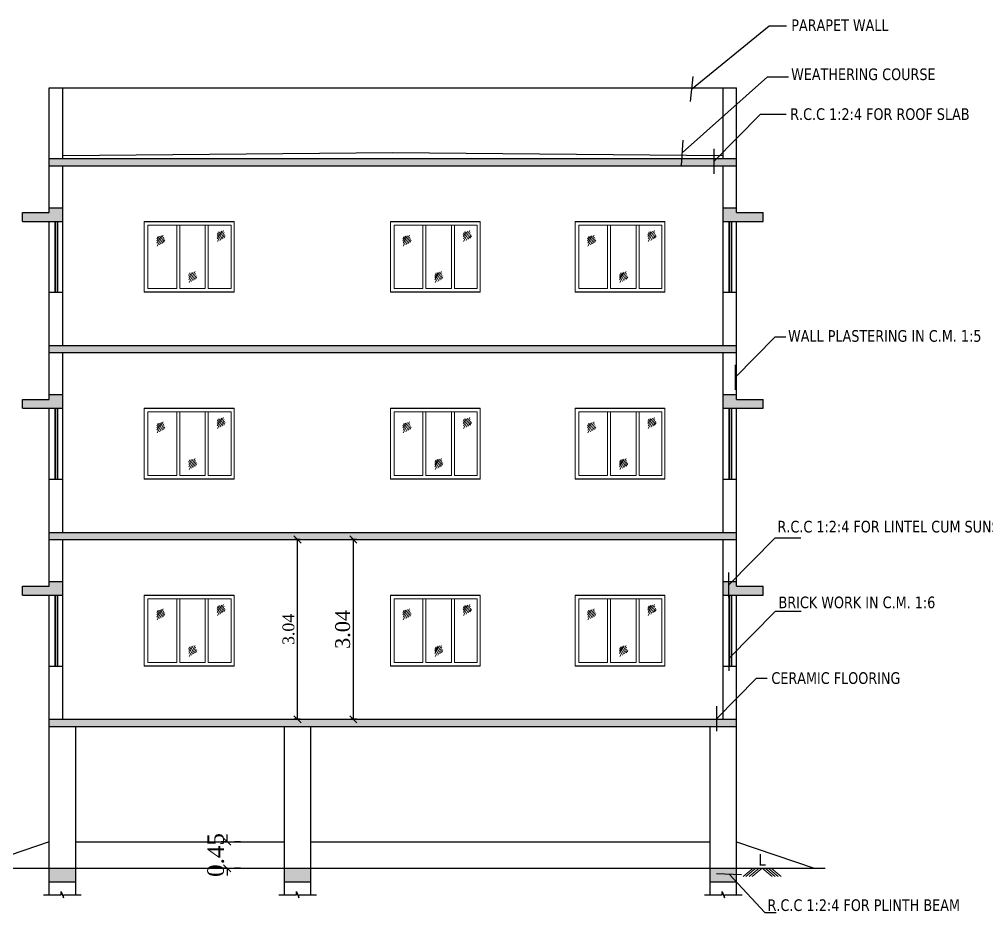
# Model space of a CAD drawing. Header units: metres. Extents: x 6014 to 6142, y -370 to -316.
# Drawn here: x 6030.59 to 6046.95, y -342.56 to -327.46 of the extents above; entities that cross this region are included whole.
import ezdxf

# ---------------------------------------------------------------- set-up
doc = ezdxf.new("R2010")
doc.units = ezdxf.units.M
doc.header["$MEASUREMENT"] = 0
doc.header["$PDMODE"] = 34
doc.linetypes.add('DOT2', pattern=[0.125, 0, -0.125])
doc.layers.get('0').update_dxf_attribs({"lineweight": 18})
doc.layers.get('Defpoints').update_dxf_attribs({"lineweight": 18})
doc.layers.add('BLK_1_FLR_1_ROOM', color=2, linetype='Continuous', lineweight=5)
doc.layers.add('BLK_1_FLR_1_STAIR_1', color=1, linetype='Continuous', lineweight=18)
doc.layers.add('BLK_1_PLINTH_HEIGHT', color=7, linetype='Continuous')
doc.styles.add('ROMANS', font='verdana.ttf', dxfattribs={"width": 0.8})
doc.styles.add('style1', font='times.ttf')
doc.dimstyles.new('ARROW', dxfattribs={"dimscale": 0, "dimtxt": 9, "dimasz": 4, "dimexe": 1, "dimexo": 2, "dimgap": 4, "dimtad": 1, "dimdec": 1, "dimzin": 3, "dimdsep": 46, "dimlunit": 4, "dimtxsty": 'ROMANS', "dimblk": 'OBLIQUE', "dimcen": 0, "dimclrd": 256, "dimclre": 256, "dimclrt": 256, "dimadec": 0, "dimazin": 0, "dimtfac": 1, "dimtdec": 1, "dimtix": 1, "dimtmove": 2, "dimatfit": 0, "dimldrblk": 'OBLIQUE', "dimfxl": 0, "dimtolj": 1, "dimtzin": 3, "dimarcsym": 0})
doc.dimstyles.new('main dim', dxfattribs={"dimtxt": 0.15, "dimasz": 0.12, "dimexe": 0.1, "dimexo": 0.1, "dimgap": 0.05, "dimtad": 1, "dimzin": 3, "dimdsep": 46, "dimtxsty": 'style1', "dimblk": 'OBLIQUE', "dimcen": 0.125, "dimclrd": 8, "dimclre": 8, "dimclrt": 7, "dimadec": 0, "dimazin": 0, "dimtfac": 0.8, "dimtix": 1, "dimtofl": 0, "dimtmove": 2, "dimatfit": 0, "dimfxl": 0, "dimtolj": 1, "dimtzin": 0, "dimarcsym": 0})
pattern_1 = [(50, (0, -13.45900569294099), (0.3586300913003768, -0.0313760674912976), [0.0375, -0.4125]), (355, (0, -13.45900569294099), (-0.06937566680650001, 0.3760960668500061), [0.03, -0.33]), (100.45144446, (0.0298858405, -13.46162036494099), (0.2892544233635561, 0.3447199954843148), [0.031870096, -0.3505710559999998]), (46.18419999999999, (0, -13.35900569294099), (0.5336206653357864, -0.0827596403965383), [0.05625, -0.61875]), (96.63563549000001, (0.0444683725, -13.36590234644099), (0.4673309728371143, 0.4870593003872754), [0.04780517099999999, -0.52585688]), (351.1841639899999, (0, -13.35900569294099), (0.4673309725273866, 0.4870593001349951), [0.045, -0.4950000005]), (21, (0.05, -13.38400569294099), (0.2984535260592309, -0.2013094453326694), [0.0375, -0.4125]), (326, (0.05, -13.38400569294099), (0.1216576659607909, 0.3625750225234265), [0.03, -0.33]), (71.45144474, (0.074871127, -13.40078147994099), (0.4201111883649857, 0.1612655764031769), [0.031870095, -0.350571056]), (37.50000000000001, (0, -13.45900569294099), (0.0060799276586453, 0.1664469269156558), [0, -0.326, 0, -0.335, 0, -0.33125]), (7.499999999999999, (0, -13.45900569294099), (0.1315347687210743, 0.1972058559411801), [0, -0.191, 0, -0.3185, 0, -0.12625]), (327.5, (-0.1115, -13.45900569294099), (0.2669112180862045, -0.0112774358671899), [0, -0.125, 0, -0.39, 0, -0.5175]), (317.5, (-0.1615, -13.45900569294099), (0.2915930846711931, 0.0500524911661589), [0, -0.1625, 0, -0.259, 0, -0.3675])]

# ---------------------------------------------------------------- blocks, each defined once
blk = doc.blocks.new('_Oblique')
at = {"color": 0, "linetype": 'ByBlock', "lineweight": -2}
blk.add_line((-0.5, -0.5), (0.5, 0.5), dxfattribs=at)
blk = doc.blocks.new('*D489')
at = {"layer": 'BLK_1_PLINTH_HEIGHT', "color": 8, "lineweight": -2}
for p, q in [((6034.103965153509, -341.3621887558865), (6034.103965153509, -341.2421887558865)), ((6034.103965153509, -341.8121887558865), (6034.103965153509, -341.9321887558865))]:
    blk.add_line(p, q, dxfattribs=at)
at = {"layer": 'BLK_1_PLINTH_HEIGHT', "color": 8, "linetype": 'DOT2', "lineweight": -2}
for p, q in [((6034.328043424586, -341.3621887558865), (6034.003965153506, -341.3621887558865)), ((6034.328043424586, -341.8121887558865), (6034.003965153506, -341.8121887558865))]:
    blk.add_line(p, q, dxfattribs=at)
at = {"layer": 'Defpoints', "color": 0, "lineweight": -2}
for p in [(6034.103965153509, -341.3621887558865), (6034.428043424588, -341.3621887558865), (6034.428043424588, -341.8121887558865)]:
    blk.add_point(p, dxfattribs=at)
at = {"layer": 'BLK_1_PLINTH_HEIGHT', "color": 8, "lineweight": -2, "xscale": 0.12, "yscale": 0.12, "zscale": 0.12}
for p, rotation in [((6034.103965153509, -341.3621887558865), 270), ((6034.103965153509, -341.8121887558865), 90)]:
    blk.add_blockref('_Oblique', p, dxfattribs=dict(at, rotation=rotation))
at = {"layer": 'BLK_1_PLINTH_HEIGHT', "color": 7, "insert": (6033.911138909814, -341.5871887558882), "char_height": 0.28, "attachment_point": 5, "rotation": 90, "style": 'style1'}
blk.add_mtext('\\A1;0.45', dxfattribs=at)
blk = doc.blocks.new('*D505')
at = {"layer": 'BLK_1_FLR_1_ROOM', "color": 8, "linetype": 'DOT2', "lineweight": -2}
for p, q in [((6035.3381560152, -336.2521887558865), (6035.193831649497, -336.2521887558865)), ((6035.3381560152, -339.2921887558865), (6035.193831649497, -339.2921887558865))]:
    blk.add_line(p, q, dxfattribs=at)
at = {"layer": 'BLK_1_FLR_1_ROOM', "color": 8, "lineweight": -2}
blk.add_line((6035.293831649497, -339.2921887558865), (6035.293831649497, -336.2521887558865), dxfattribs=at)
at = {"layer": 'Defpoints', "color": 0, "lineweight": -2}
for p in [(6035.293831649497, -336.2521887558865), (6035.438156015199, -336.2521887558865), (6035.438156015199, -339.2921887558865)]:
    blk.add_point(p, dxfattribs=at)
at = {"layer": 'BLK_1_FLR_1_ROOM', "color": 8, "lineweight": -2, "xscale": 0.12, "yscale": 0.12, "zscale": 0.12}
for p, rotation in [((6035.293831649497, -336.2521887558865), 90), ((6035.293831649497, -339.2921887558865), 270)]:
    blk.add_blockref('_Oblique', p, dxfattribs=dict(at, rotation=rotation))
at = {"layer": 'BLK_1_FLR_1_ROOM', "color": 7, "lineweight": -2, "insert": (6035.141812904001, -337.7721887558882), "char_height": 0.2, "attachment_point": 5, "rotation": 90, "style": 'style1'}
blk.add_mtext('\\A1;3.04', dxfattribs=at)
blk = doc.blocks.new('*D643')
at = {"layer": 'BLK_1_FLR_1_STAIR_1', "color": 8, "linetype": 'DOT2', "lineweight": -2}
for p, q in [((6036.292846859569, -336.2521887558865), (6036.13667835825, -336.2521887558865)), ((6036.292846859569, -339.2921887558865), (6036.13667835825, -339.2921887558865))]:
    blk.add_line(p, q, dxfattribs=at)
at = {"layer": 'BLK_1_FLR_1_STAIR_1', "color": 8, "lineweight": -2}
blk.add_line((6036.236678358249, -336.2521887558865), (6036.236678358249, -339.2921887558865), dxfattribs=at)
at = {"layer": 'Defpoints', "color": 0, "lineweight": -2}
for p in [(6036.39284685957, -336.2521887558865), (6036.236678358249, -339.2921887558865), (6036.39284685957, -339.2921887558865)]:
    blk.add_point(p, dxfattribs=at)
at = {"layer": 'BLK_1_FLR_1_STAIR_1', "color": 8, "lineweight": -2, "xscale": 0.12, "yscale": 0.12, "zscale": 0.12}
for p, rotation in [((6036.236678358249, -336.2521887558865), 90), ((6036.236678358249, -339.2921887558865), 270)]:
    blk.add_blockref('_Oblique', p, dxfattribs=dict(at, rotation=rotation))
at = {"layer": 'BLK_1_FLR_1_STAIR_1', "color": 7, "lineweight": -2, "insert": (6036.059154926379, -337.7721887558882), "char_height": 0.25, "attachment_point": 5, "rotation": 90, "style": 'style1'}
blk.add_mtext('\\A1;3.04', dxfattribs=at)

msp = doc.modelspace()

# ---------------------------------------------------------------- hatches: boundary and pattern name
at = {"lineweight": -2}
h = msp.add_hatch(dxfattribs=at)
h.set_pattern_fill('AR-CONC', color=0, scale=0.05)
h.set_pattern_definition(pattern_1)
h.paths.add_polyline_path([(6042.721421208958, -333.8821887558864), (6042.721421208958, -333.8021887558863), (6042.49142120896, -333.8021887558863), (6042.49142120896, -334.0321887558864), (6043.17142120896, -334.0321887558864), (6043.171421208957, -333.8821887558864)])
h.paths.add_polyline_path([(6042.721421208958, -330.7221887558863), (6042.721421208958, -330.6421887558863), (6042.491421208959, -330.6421887558863), (6042.491421208959, -330.8721887558863), (6043.17142120896, -330.8721887558863), (6043.171421208957, -330.7221887558863)])
h.paths.add_polyline_path([(6042.721421208958, -333.0921887558864), (6042.721421208958, -332.9721887558863), (6031.091421208958, -332.9721887558863), (6031.091421208958, -333.0921887558864)])
h.paths.add_polyline_path([(6031.091421208958, -336.1321887558864), (6031.091421208958, -336.2521887558864), (6042.721421208958, -336.2521887558864), (6042.721421208958, -336.1321887558864)])
h.paths.add_polyline_path([(6031.321421208959, -333.8021887558863), (6031.091421208958, -333.8021887558863), (6031.091421208958, -333.8821887558864), (6030.641421208958, -333.8821887558864), (6030.641421208958, -334.0321887558864), (6031.321421208959, -334.0321887558864)])
h.paths.add_polyline_path([(6031.091421208958, -330.6421887558863), (6031.091421208958, -330.7221887558863), (6030.641421208958, -330.7221887558863), (6030.641421208958, -330.8721887558863), (6031.321421208959, -330.8721887558863), (6031.321421208959, -330.6421887558863)])
h.paths.add_polyline_path([(6042.721421208958, -329.9321887558863), (6042.721421208958, -329.8121887558863), (6031.091421208958, -329.8121887558863), (6031.091421208958, -329.9321887558863)])
h = msp.add_hatch(dxfattribs=at)
h.set_pattern_fill('AR-CONC', color=256, scale=0.05)
h.set_pattern_definition(pattern_1)
h.paths.add_polyline_path([(6042.721421208958, -342.0421887558864), (6042.721421208958, -341.8121887558864), (6042.271421208958, -341.8121887558864), (6042.271421208958, -342.0421887558864)])
h.paths.add_polyline_path([(6035.07142120896, -341.8121887558864), (6035.07142120896, -342.0421887558864), (6035.52142120896, -342.0421887558864), (6035.52142120896, -341.8121887558864)])
h.paths.add_polyline_path([(6031.091421208958, -341.8121887558864), (6031.091421208958, -342.0421887558864), (6031.541421208959, -342.0421887558864), (6031.541421208959, -341.8121887558864)])
h.paths.add_polyline_path([(6031.091421208958, -339.2921887558864), (6031.091421208958, -339.4121887558864), (6042.721421208958, -339.4121887558864), (6042.721421208958, -339.2921887558864)])
h.paths.add_polyline_path([(6043.17142120896, -337.1921887558864), (6043.171421208957, -337.0421887558864), (6042.721421208958, -337.0421887558864), (6042.721421208958, -336.9621887558864), (6042.49142120896, -336.9621887558864), (6042.49142120896, -337.1921887558864)])
h.paths.add_polyline_path([(6031.32142120896, -336.9621887558864), (6031.091421208958, -336.9621887558864), (6031.091421208958, -337.0421887558864), (6030.641421208958, -337.0421887558864), (6030.641421208958, -337.1921887558864), (6031.32142120896, -337.1921887558864)])

# ---------------------------------------------------------------- linework, layer by layer
for p, q in [((6031.091421208958, -330.7221887558863), (6031.091421208958, -328.6121887558864)), ((6031.091421208958, -328.6121887558863), (6042.721421208958, -328.6121887558863)), ((6031.321421208959, -329.8121887558863), (6031.321421208959, -328.6121887558864)), ((6042.491421208959, -329.8121887558863), (6042.491421208959, -328.6121887558864)), ((6042.721421208958, -330.7221887558863), (6042.721421208958, -328.6121887558863)), ((6031.091421208958, -329.8121887558863), (6042.721421208958, -329.8121887558863)), ((6036.906421208959, -329.7121887558863), (6031.321421208959, -329.7621887558863)), ((6042.491421208959, -329.7621887558863), (6036.906421208959, -329.7121887558863)), ((6031.091421208958, -329.9321887558863), (6042.721421208958, -329.9321887558863)), ((6031.321421208959, -332.9721887558863), (6031.321421208959, -329.9321887558863)), ((6042.49142120896, -332.9721887558863), (6042.491421208959, -329.9321887558863)), ((6031.091421208958, -330.6421887558863), (6031.321421208959, -330.6421887558863)), ((6042.491421208959, -330.6421887558863), (6042.721421208958, -330.6421887558863)), ((6030.641421208958, -330.7221887558863), (6031.091421208958, -330.7221887558863)), ((6030.641421208958, -330.8721887558863), (6030.641421208958, -330.7221887558863)), ((6042.721421208958, -330.7221887558863), (6043.171421208957, -330.7221887558863)), ((6043.17142120896, -330.8721887558863), (6043.171421208957, -330.7221887558863)), ((6030.641421208958, -330.8721887558863), (6031.321421208959, -330.8721887558863)), ((6031.091421208958, -333.8821887558863), (6031.091421208958, -330.8721887558863)), ((6031.196964387566, -330.8721887558863), (6031.196964387564, -332.0721887558863)), ((6031.235258662437, -330.8721887558863), (6031.235258662437, -332.0721887558863)), ((6032.699858050148, -330.8721887558863), (6034.219858050148, -330.8721887558863)), ((6036.863903771236, -330.8721887558863), (6038.383903771237, -330.8721887558863)), ((6039.987778458796, -330.8721887558863), (6041.507778458797, -330.8721887558863)), ((6042.491421208959, -330.8721887558863), (6043.171421208957, -330.8721887558863)), ((6042.596964387566, -330.8721887558863), (6042.596964387565, -332.0721887558863)), ((6042.635258662436, -330.8721887558863), (6042.635258662436, -332.0721887558863)), ((6042.721421208958, -333.8821887558863), (6042.721421208958, -330.8721887558863)), ((6031.091421208958, -332.0721887558863), (6031.321421208959, -332.0721887558863)), ((6034.219858050146, -332.0721887558863), (6032.699858050147, -332.0721887558863)), ((6038.383903771234, -332.0721887558863), (6036.863903771234, -332.0721887558863)), ((6041.507778458795, -332.0721887558863), (6039.987778458794, -332.0721887558863)), ((6042.491421208959, -332.0721887558863), (6042.721421208958, -332.0721887558863)), ((6031.091421208958, -332.9721887558863), (6042.721421208958, -332.9721887558863)), ((6031.091421208958, -333.0921887558864), (6042.721421208958, -333.0921887558864)), ((6031.32142120896, -336.1321887558864), (6031.321421208959, -333.0921887558864)), ((6042.49142120896, -336.1321887558864), (6042.49142120896, -333.0921887558864)), ((6030.641421208958, -333.8821887558864), (6031.091421208958, -333.8821887558864)), ((6030.641421208958, -334.0321887558864), (6030.641421208958, -333.8821887558864)), ((6031.091421208958, -333.8021887558863), (6031.321421208959, -333.8021887558863)), ((6042.491421208959, -333.8021887558863), (6042.721421208958, -333.8021887558863)), ((6042.721421208958, -333.8821887558864), (6043.171421208957, -333.8821887558864)), ((6043.17142120896, -334.0321887558864), (6043.171421208957, -333.8821887558864)), ((6030.641421208958, -334.0321887558864), (6031.321421208959, -334.0321887558864)), ((6031.091421208958, -337.0421887558864), (6031.091421208958, -334.0321887558864)), ((6031.196964387566, -334.0321887558864), (6031.196964387564, -335.2321887558864)), ((6031.235258662437, -334.0321887558864), (6031.235258662437, -335.2321887558864)), ((6032.699858050148, -334.0321887558864), (6034.219858050148, -334.0321887558864)), ((6036.863903771236, -334.0321887558864), (6038.383903771237, -334.0321887558864)), ((6039.987778458796, -334.0321887558864), (6041.507778458797, -334.0321887558864)), ((6042.491421208959, -334.0321887558864), (6043.171421208957, -334.0321887558864)), ((6042.596964387566, -334.0321887558864), (6042.596964387565, -335.2321887558864)), ((6042.635258662436, -334.0321887558864), (6042.635258662436, -335.2321887558864)), ((6042.721421208958, -337.0421887558864), (6042.721421208958, -334.0321887558864)), ((6031.091421208958, -335.2321887558864), (6031.321421208959, -335.2321887558864)), ((6034.219858050146, -335.2321887558864), (6032.699858050147, -335.2321887558864)), ((6038.383903771234, -335.2321887558864), (6036.863903771234, -335.2321887558864)), ((6041.507778458795, -335.2321887558864), (6039.987778458794, -335.2321887558864)), ((6042.491421208959, -335.2321887558864), (6042.721421208958, -335.2321887558864)), ((6031.091421208958, -336.1321887558864), (6042.721421208958, -336.1321887558864)), ((6031.091421208958, -336.2521887558864), (6042.721421208958, -336.2521887558864)), ((6031.321421208959, -339.2921887558864), (6031.32142120896, -336.2521887558864)), ((6042.491421208959, -339.2921887558864), (6042.49142120896, -336.2521887558864)), ((6030.641421208958, -337.1921887558864), (6030.641421208958, -337.0421887558864)), ((6030.641421208958, -337.0421887558864), (6031.091421208958, -337.0421887558864)), ((6031.091421208958, -336.9621887558864), (6031.321421208959, -336.9621887558864)), ((6042.491421208959, -336.9621887558864), (6042.721421208958, -336.9621887558864)), ((6042.721421208958, -337.0421887558864), (6043.171421208957, -337.0421887558864)), ((6043.17142120896, -337.1921887558864), (6043.171421208957, -337.0421887558864)), ((6030.641421208958, -337.1921887558864), (6031.321421208959, -337.1921887558864)), ((6031.091421208958, -342.2621887558864), (6031.091421208958, -337.1921887558864)), ((6031.196964387566, -337.1921887558864), (6031.196964387564, -338.3921887558864)), ((6031.235258662437, -337.1921887558864), (6031.235258662437, -338.3921887558864)), ((6032.699858050148, -337.1921887558864), (6034.219858050148, -337.1921887558864)), ((6036.863903771236, -337.1921887558864), (6038.383903771237, -337.1921887558864)), ((6039.987778458796, -337.1921887558864), (6041.507778458797, -337.1921887558864)), ((6042.491421208959, -337.1921887558864), (6043.171421208957, -337.1921887558864)), ((6042.596964387566, -337.1921887558864), (6042.596964387565, -338.3921887558864)), ((6042.635258662436, -337.1921887558864), (6042.635258662436, -338.3921887558864)), ((6042.721421208958, -342.2621887558864), (6042.721421208958, -337.1921887558864)), ((6031.091421208958, -338.3921887558864), (6031.321421208959, -338.3921887558864)), ((6034.219858050146, -338.3921887558864), (6032.699858050147, -338.3921887558864)), ((6038.383903771234, -338.3921887558864), (6036.863903771234, -338.3921887558864)), ((6041.507778458795, -338.3921887558864), (6039.987778458794, -338.3921887558864)), ((6042.491421208959, -338.3921887558864), (6042.721421208958, -338.3921887558864)), ((6031.091421208958, -339.2921887558864), (6042.721421208958, -339.2921887558864)), ((6031.091421208958, -339.4121887558864), (6042.721421208958, -339.4121887558864)), ((6031.541421208959, -342.2621887558864), (6031.541421208959, -339.4121887558864)), ((6035.07142120896, -342.2621887558864), (6035.07142120896, -339.4121887558864)), ((6035.52142120896, -342.2621887558864), (6035.52142120896, -339.4121887558864)), ((6042.271421208958, -342.2621887558864), (6042.271421208958, -339.4121887558864)), ((6031.091421208958, -341.3621887558864), (6029.777435807825, -341.8121887558863)), ((6031.541421208959, -341.3621887558864), (6035.071421208962, -341.3621887558864)), ((6031.541421208959, -341.3621887558865), (6035.071421208962, -341.3621887558865)), ((6035.521421208962, -341.3621887558864), (6042.271421208958, -341.3621887558864)), ((6035.52142120896, -341.3621887558864), (6042.271421208958, -341.3621887558864)), ((6042.721421208958, -341.3621887558864), (6044.035406610093, -341.8121887558863)), ((6015.608672267585, -341.8121887558864), (6044.221421208958, -341.8121887558864)), ((6031.091421208958, -342.0421887558864), (6031.541421208959, -342.0421887558864)), ((6035.07142120896, -342.0421887558864), (6035.52142120896, -342.0421887558864)), ((6042.271421208958, -342.0421887558864), (6042.721421208958, -342.0421887558864)), ((6030.996126833043, -342.2621887558864), (6031.296571650792, -342.2621887558864)), ((6031.296571650793, -342.2621887558864), (6031.296571650793, -342.2050954602655)), ((6031.296571650793, -342.2050954602655), (6031.336670580279, -342.3125823156206)), ((6031.336670580281, -342.2621887558864), (6031.636715584876, -342.2621887558864)), ((6031.336670580279, -342.3125823156206), (6031.336670580279, -342.2621887558864)), ((6034.976126833043, -342.2621887558864), (6035.276571650794, -342.2621887558864)), ((6035.276571650794, -342.2621887558864), (6035.276571650794, -342.2050954602655)), ((6035.276571650794, -342.2050954602655), (6035.31667058028, -342.3125823156206)), ((6035.31667058028, -342.2621887558864), (6035.616715584875, -342.2621887558864)), ((6035.31667058028, -342.3125823156206), (6035.31667058028, -342.2621887558864)), ((6042.176126833043, -342.2621887558864), (6042.476571650792, -342.2621887558864)), ((6042.476571650794, -342.2621887558864), (6042.476571650794, -342.2050954602655)), ((6042.476571650794, -342.2050954602655), (6042.516670580279, -342.3125823156206)), ((6042.516670580279, -342.3125823156206), (6042.516670580279, -342.2621887558864)), ((6042.516670580279, -342.2621887558864), (6042.816715584874, -342.2621887558864))]:
    msp.add_line(p, q, dxfattribs=at)
for p, q in [((6032.699858050147, -330.8721887558863), (6034.219858050149, -330.8721887558864)), ((6032.699858050147, -330.8721887558863), (6032.699858050147, -332.0721887558863)), ((6032.762446074078, -330.9347767798176), (6032.76244607408, -332.0096007319549)), ((6032.762446074078, -330.9347767798176), (6034.169658309333, -330.9347767798176)), ((6033.250036649069, -330.938482860091), (6033.250036649069, -332.009600731955)), ((6033.300236389881, -330.938482860091), (6033.300236389884, -332.0096007319551)), ((6033.732774502357, -330.9347767798176), (6033.732774502357, -332.0096007319549)), ((6033.782974243171, -330.9347767798176), (6033.782974243171, -332.0096007319549)), ((6034.169658309333, -330.9347767798176), (6034.169658309333, -332.0096007319551)), ((6034.219858050148, -330.8721887558863), (6034.219858050148, -332.0721887558863)), ((6036.863903771236, -330.8721887558863), (6038.383903771237, -330.8721887558864)), ((6036.863903771236, -330.8721887558863), (6036.863903771236, -332.0721887558863)), ((6036.926491795166, -330.9347767798176), (6036.926491795167, -332.0096007319549)), ((6036.926491795166, -330.9347767798176), (6038.333704030421, -330.9347767798176)), ((6037.414082370156, -330.938482860091), (6037.414082370156, -332.009600731955)), ((6037.46428211097, -330.938482860091), (6037.46428211097, -332.0096007319551)), ((6037.896820223444, -330.9347767798176), (6037.896820223444, -332.0096007319549)), ((6037.947019964256, -330.9347767798176), (6037.947019964259, -332.0096007319549)), ((6038.333704030421, -330.9347767798176), (6038.333704030421, -332.0096007319551)), ((6038.383903771237, -330.8721887558863), (6038.383903771237, -332.0721887558863)), ((6039.987778458795, -330.8721887558863), (6041.507778458797, -330.8721887558864)), ((6039.987778458795, -330.8721887558863), (6039.987778458795, -332.0721887558863)), ((6040.050366482727, -330.9347767798176), (6040.050366482727, -332.0096007319549)), ((6040.050366482727, -330.9347767798176), (6041.457578717981, -330.9347767798176)), ((6040.537957057717, -330.938482860091), (6040.537957057717, -332.009600731955)), ((6040.588156798532, -330.938482860091), (6040.588156798532, -332.0096007319551)), ((6041.020694911003, -330.9347767798176), (6041.020694911006, -332.0096007319549)), ((6041.070894651819, -330.9347767798176), (6041.07089465182, -332.0096007319549)), ((6041.457578717982, -330.9347767798176), (6041.457578717982, -332.0096007319551)), ((6041.507778458797, -330.8721887558863), (6041.507778458797, -332.0721887558863)), ((6032.911764820902, -331.168740356523), (6032.934621470022, -331.1268838876058)), ((6032.913288969124, -331.2037474166301), (6032.960525619273, -331.124601094458)), ((6032.914692077362, -331.2433101124844), (6032.99126340473, -331.1153319866736)), ((6033.022525165912, -331.1051165473838), (6032.91888547576, -331.2910751486653)), ((6032.961714542122, -331.2695169867253), (6033.030280908324, -331.1370774824719)), ((6033.931755605093, -331.0931873110404), (6033.954612254214, -331.0513308421233)), ((6033.933279753315, -331.1281943711475), (6033.980516403464, -331.0490480489753)), ((6033.934682861556, -331.1677570670018), (6034.011254188923, -331.039778941191)), ((6034.042515950105, -331.0295635019012), (6033.938876259954, -331.2155221031826)), ((6033.981705326313, -331.1939639412427), (6034.050271692518, -331.0615244369893)), ((6034.016090744048, -331.1743471458054), (6034.058556660216, -331.092541966295)), ((6034.04666534104, -331.1572295728485), (6034.070240856508, -331.1157737473274)), ((6037.075810541988, -331.168740356523), (6037.098667191109, -331.1268838876058)), ((6037.077334690209, -331.2037474166301), (6037.12457134036, -331.124601094458)), ((6037.07873779845, -331.2433101124844), (6037.155309125817, -331.1153319866736)), ((6037.186570886999, -331.1051165473838), (6037.082931196849, -331.2910751486653)), ((6037.12576026321, -331.2695169867253), (6037.194326629412, -331.1370774824719)), ((6038.095801326182, -331.0931873110404), (6038.118657975301, -331.0513308421233)), ((6038.097325474403, -331.1281943711475), (6038.144562124552, -331.0490480489753)), ((6038.098728582641, -331.1677570670018), (6038.175299910011, -331.039778941191)), ((6038.206561671192, -331.0295635019012), (6038.102921981043, -331.2155221031826)), ((6038.145751047402, -331.1939639412427), (6038.214317413604, -331.0615244369893)), ((6038.180136465136, -331.1743471458054), (6038.222602381304, -331.092541966295)), ((6038.210711062126, -331.1572295728485), (6038.234286577596, -331.1157737473274)), ((6040.19968522955, -331.168740356523), (6040.222541878671, -331.1268838876058)), ((6040.201209377771, -331.2037474166301), (6040.24844602792, -331.124601094458)), ((6040.20261248601, -331.2433101124844), (6040.279183813379, -331.1153319866736)), ((6040.310445574561, -331.1051165473838), (6040.206805884411, -331.2910751486653)), ((6040.24963495077, -331.2695169867253), (6040.318201316972, -331.1370774824719)), ((6041.219676013741, -331.0931873110404), (6041.242532662863, -331.0513308421233)), ((6041.221200161963, -331.1281943711475), (6041.268436812113, -331.0490480489753)), ((6041.222603270201, -331.1677570670018), (6041.299174597572, -331.039778941191)), ((6041.330436358752, -331.0295635019012), (6041.226796668603, -331.2155221031826)), ((6041.269625734964, -331.1939639412427), (6041.338192101164, -331.0615244369893)), ((6041.304011152696, -331.1743471458054), (6041.346477068863, -331.092541966295)), ((6041.334585749689, -331.1572295728485), (6041.358161265158, -331.1157737473274)), ((6032.996099959856, -331.249900191288), (6033.038565876023, -331.1680950117776)), ((6033.026674556848, -331.232782618331), (6033.050250072316, -331.1913267928099)), ((6037.160145680942, -331.249900191288), (6037.20261159711, -331.1680950117776)), ((6037.190720277936, -331.232782618331), (6037.214295793405, -331.1913267928099)), ((6040.284020368504, -331.249900191288), (6040.326486284672, -331.1680950117776)), ((6040.314594965495, -331.232782618331), (6040.338170480964, -331.1913267928099)), ((6033.451782431674, -331.7863153513282), (6033.474639080793, -331.7444588824111)), ((6033.453306579895, -331.8213224114353), (6033.500543230044, -331.7421760892631)), ((6033.454709688133, -331.8608851072896), (6033.531281015503, -331.7329069814788)), ((6033.562542776684, -331.722691542189), (6033.458903086534, -331.9086501434705)), ((6033.501732152894, -331.8870919815305), (6033.570298519096, -331.7546524772771)), ((6033.536117570628, -331.8674751860932), (6033.578583486796, -331.7856700065828)), ((6033.566692167621, -331.8503576131362), (6033.590267683088, -331.8089017876151)), ((6037.615828152762, -331.7863153513282), (6037.638684801882, -331.7444588824111)), ((6037.617352300983, -331.8213224114353), (6037.664588951132, -331.7421760892631)), ((6037.618755409222, -331.8608851072896), (6037.69532673659, -331.7329069814788)), ((6037.726588497772, -331.722691542189), (6037.622948807621, -331.9086501434705)), ((6037.665777873982, -331.8870919815305), (6037.734344240185, -331.7546524772771)), ((6037.700163291717, -331.8674751860932), (6037.742629207884, -331.7856700065828)), ((6037.730737888708, -331.8503576131362), (6037.754313404176, -331.8089017876151)), ((6040.739702840324, -331.7863153513282), (6040.762559489444, -331.7444588824111)), ((6040.741226988544, -331.8213224114353), (6040.788463638692, -331.7421760892631)), ((6040.742630096784, -331.8608851072896), (6040.81920142415, -331.7329069814788)), ((6040.850463185333, -331.722691542189), (6040.746823495182, -331.9086501434705)), ((6040.78965256154, -331.8870919815305), (6040.858218927745, -331.7546524772771)), ((6040.824037979276, -331.8674751860932), (6040.866503895443, -331.7856700065828)), ((6040.85461257627, -331.8503576131362), (6040.878188091737, -331.8089017876151)), ((6033.250036649069, -332.0096007319551), (6032.762446074077, -332.009600731955)), ((6033.732774502357, -332.009600731955), (6033.300236389881, -332.0096007319551)), ((6034.169658309333, -332.0096007319551), (6033.782974243171, -332.009600731955)), ((6037.414082370156, -332.0096007319551), (6036.926491795165, -332.009600731955)), ((6037.896820223444, -332.009600731955), (6037.46428211097, -332.0096007319551)), ((6038.333704030423, -332.0096007319551), (6037.947019964256, -332.009600731955)), ((6040.537957057717, -332.0096007319551), (6040.050366482725, -332.009600731955)), ((6041.020694911003, -332.009600731955), (6040.588156798532, -332.0096007319551)), ((6041.457578717984, -332.0096007319551), (6041.070894651819, -332.009600731955)), ((6032.699858050147, -334.0321887558864), (6034.219858050149, -334.0321887558864)), ((6032.699858050147, -334.0321887558864), (6032.699858050147, -335.2321887558864)), ((6032.762446074078, -334.0947767798177), (6032.76244607408, -335.169600731955)), ((6032.762446074078, -334.0947767798177), (6034.169658309333, -334.0947767798176)), ((6033.250036649069, -334.098482860091), (6033.250036649069, -335.169600731955)), ((6033.300236389881, -334.098482860091), (6033.300236389884, -335.1696007319551)), ((6033.732774502357, -334.0947767798176), (6033.732774502357, -335.169600731955)), ((6033.782974243171, -334.0947767798176), (6033.782974243171, -335.169600731955)), ((6034.169658309333, -334.0947767798177), (6034.169658309333, -335.1696007319551)), ((6034.219858050148, -334.0321887558863), (6034.219858050148, -335.2321887558864)), ((6036.863903771236, -334.0321887558864), (6038.383903771237, -334.0321887558864)), ((6036.863903771236, -334.0321887558864), (6036.863903771236, -335.2321887558864)), ((6036.926491795166, -334.0947767798177), (6036.926491795167, -335.169600731955)), ((6036.926491795166, -334.0947767798177), (6038.333704030421, -334.0947767798176)), ((6037.414082370156, -334.098482860091), (6037.414082370156, -335.169600731955)), ((6037.46428211097, -334.098482860091), (6037.46428211097, -335.1696007319551)), ((6037.896820223444, -334.0947767798176), (6037.896820223444, -335.169600731955)), ((6037.947019964256, -334.0947767798176), (6037.947019964259, -335.169600731955)), ((6038.333704030421, -334.0947767798177), (6038.333704030421, -335.1696007319551)), ((6038.383903771237, -334.0321887558863), (6038.383903771237, -335.2321887558864)), ((6039.987778458795, -334.0321887558864), (6041.507778458797, -334.0321887558864)), ((6039.987778458795, -334.0321887558864), (6039.987778458795, -335.2321887558864)), ((6040.050366482727, -334.0947767798177), (6040.050366482727, -335.169600731955)), ((6040.050366482727, -334.0947767798177), (6041.457578717981, -334.0947767798176)), ((6040.537957057717, -334.098482860091), (6040.537957057717, -335.169600731955)), ((6040.588156798532, -334.098482860091), (6040.588156798532, -335.1696007319551)), ((6041.020694911003, -334.0947767798176), (6041.020694911006, -335.169600731955)), ((6041.070894651819, -334.0947767798176), (6041.07089465182, -335.169600731955)), ((6041.457578717982, -334.0947767798177), (6041.457578717982, -335.1696007319551)), ((6041.507778458797, -334.0321887558863), (6041.507778458797, -335.2321887558864)), ((6033.022525165912, -334.2651165473838), (6032.91888547576, -334.4510751486653)), ((6033.931755605093, -334.2531873110405), (6033.954612254214, -334.2113308421233)), ((6033.933279753315, -334.2881943711475), (6033.980516403464, -334.2090480489754)), ((6033.934682861556, -334.3277570670019), (6034.011254188923, -334.199778941191)), ((6034.042515950105, -334.1895635019011), (6033.938876259954, -334.3755221031827)), ((6033.981705326313, -334.3539639412427), (6034.050271692518, -334.2215244369893)), ((6034.016090744048, -334.3343471458055), (6034.058556660216, -334.252541966295)), ((6037.186570886999, -334.2651165473838), (6037.082931196849, -334.4510751486653)), ((6038.095801326182, -334.2531873110405), (6038.118657975301, -334.2113308421233)), ((6038.097325474403, -334.2881943711475), (6038.144562124552, -334.2090480489754)), ((6038.098728582641, -334.3277570670019), (6038.175299910011, -334.199778941191)), ((6038.206561671192, -334.1895635019011), (6038.102921981043, -334.3755221031827)), ((6038.145751047402, -334.3539639412427), (6038.214317413604, -334.2215244369893)), ((6038.180136465136, -334.3343471458055), (6038.222602381304, -334.252541966295)), ((6040.310445574561, -334.2651165473838), (6040.206805884411, -334.4510751486653)), ((6041.219676013741, -334.2531873110405), (6041.242532662863, -334.2113308421233)), ((6041.221200161963, -334.2881943711475), (6041.268436812113, -334.2090480489754)), ((6041.222603270201, -334.3277570670019), (6041.299174597572, -334.199778941191)), ((6041.330436358752, -334.1895635019011), (6041.226796668603, -334.3755221031827)), ((6041.269625734964, -334.3539639412427), (6041.338192101164, -334.2215244369893)), ((6041.304011152696, -334.3343471458055), (6041.346477068863, -334.252541966295)), ((6032.911764820902, -334.3287403565232), (6032.934621470022, -334.2868838876059)), ((6032.913288969124, -334.3637474166301), (6032.960525619273, -334.284601094458)), ((6032.914692077362, -334.4033101124843), (6032.99126340473, -334.2753319866736)), ((6032.961714542122, -334.4295169867253), (6033.030280908324, -334.2970774824719)), ((6032.996099959856, -334.409900191288), (6033.038565876023, -334.3280950117776)), ((6033.026674556848, -334.3927826183311), (6033.050250072316, -334.35132679281)), ((6034.04666534104, -334.3172295728485), (6034.070240856508, -334.2757737473274)), ((6037.075810541988, -334.3287403565232), (6037.098667191109, -334.2868838876059)), ((6037.077334690209, -334.3637474166301), (6037.12457134036, -334.284601094458)), ((6037.07873779845, -334.4033101124843), (6037.155309125817, -334.2753319866736)), ((6037.12576026321, -334.4295169867253), (6037.194326629412, -334.2970774824719)), ((6037.160145680942, -334.409900191288), (6037.20261159711, -334.3280950117776)), ((6037.190720277936, -334.3927826183311), (6037.214295793405, -334.35132679281)), ((6038.210711062126, -334.3172295728485), (6038.234286577596, -334.2757737473274)), ((6040.19968522955, -334.3287403565232), (6040.222541878671, -334.2868838876059)), ((6040.201209377771, -334.3637474166301), (6040.24844602792, -334.284601094458)), ((6040.20261248601, -334.4033101124843), (6040.279183813379, -334.2753319866736)), ((6040.24963495077, -334.4295169867253), (6040.318201316972, -334.2970774824719)), ((6040.284020368504, -334.409900191288), (6040.326486284672, -334.3280950117776)), ((6040.314594965495, -334.3927826183311), (6040.338170480964, -334.35132679281)), ((6041.334585749689, -334.3172295728485), (6041.358161265158, -334.2757737473274)), ((6033.451782431674, -334.9463153513282), (6033.474639080793, -334.9044588824111)), ((6033.453306579895, -334.9813224114353), (6033.500543230044, -334.9021760892632)), ((6033.454709688133, -335.0208851072896), (6033.531281015503, -334.8929069814788)), ((6033.562542776684, -334.882691542189), (6033.458903086534, -335.0686501434705)), ((6033.501732152894, -335.0470919815305), (6033.570298519096, -334.9146524772771)), ((6037.615828152762, -334.9463153513282), (6037.638684801882, -334.9044588824111)), ((6037.617352300983, -334.9813224114353), (6037.664588951132, -334.9021760892632)), ((6037.618755409222, -335.0208851072896), (6037.69532673659, -334.8929069814788)), ((6037.726588497772, -334.882691542189), (6037.622948807621, -335.0686501434705)), ((6037.665777873982, -335.0470919815305), (6037.734344240185, -334.9146524772771)), ((6040.739702840324, -334.9463153513282), (6040.762559489444, -334.9044588824111)), ((6040.741226988544, -334.9813224114353), (6040.788463638692, -334.9021760892632)), ((6040.742630096784, -335.0208851072896), (6040.81920142415, -334.8929069814788)), ((6040.850463185333, -334.882691542189), (6040.746823495182, -335.0686501434705)), ((6040.78965256154, -335.0470919815305), (6040.858218927745, -334.9146524772771)), ((6033.536117570628, -335.0274751860932), (6033.578583486796, -334.9456700065828)), ((6033.566692167621, -335.0103576131362), (6033.590267683088, -334.9689017876152)), ((6037.700163291717, -335.0274751860932), (6037.742629207884, -334.9456700065828)), ((6037.730737888708, -335.0103576131362), (6037.754313404176, -334.9689017876152)), ((6040.824037979276, -335.0274751860932), (6040.866503895443, -334.9456700065828)), ((6040.85461257627, -335.0103576131362), (6040.878188091737, -334.9689017876152)), ((6033.250036649069, -335.1696007319551), (6032.762446074077, -335.169600731955)), ((6033.732774502357, -335.169600731955), (6033.300236389881, -335.1696007319551)), ((6034.169658309333, -335.1696007319551), (6033.782974243171, -335.169600731955)), ((6037.414082370156, -335.1696007319551), (6036.926491795165, -335.169600731955)), ((6037.896820223444, -335.169600731955), (6037.46428211097, -335.1696007319551)), ((6038.333704030423, -335.1696007319551), (6037.947019964256, -335.169600731955)), ((6040.537957057717, -335.1696007319551), (6040.050366482725, -335.169600731955)), ((6041.020694911003, -335.169600731955), (6040.588156798532, -335.1696007319551)), ((6041.457578717984, -335.1696007319551), (6041.070894651819, -335.169600731955)), ((6032.699858050147, -337.1921887558864), (6034.219858050149, -337.1921887558865)), ((6032.699858050147, -337.1921887558864), (6032.699858050147, -338.3921887558864)), ((6034.219858050148, -337.1921887558863), (6034.219858050148, -338.3921887558864)), ((6036.863903771236, -337.1921887558864), (6038.383903771237, -337.1921887558865)), ((6036.863903771236, -337.1921887558864), (6036.863903771236, -338.3921887558864)), ((6038.383903771237, -337.1921887558863), (6038.383903771237, -338.3921887558864)), ((6039.987778458795, -337.1921887558864), (6041.507778458797, -337.1921887558865)), ((6039.987778458795, -337.1921887558864), (6039.987778458795, -338.3921887558864)), ((6041.507778458797, -337.1921887558863), (6041.507778458797, -338.3921887558864)), ((6032.762446074078, -337.2547767798177), (6032.76244607408, -338.329600731955)), ((6032.762446074078, -337.2547767798177), (6034.169658309333, -337.2547767798176)), ((6033.250036649069, -337.258482860091), (6033.250036649069, -338.3296007319551)), ((6033.300236389881, -337.258482860091), (6033.300236389884, -338.3296007319551)), ((6033.732774502357, -337.2547767798176), (6033.732774502357, -338.329600731955)), ((6033.782974243171, -337.2547767798176), (6033.782974243171, -338.329600731955)), ((6033.931755605093, -337.4131873110405), (6033.954612254214, -337.3713308421234)), ((6033.933279753315, -337.4481943711476), (6033.980516403464, -337.3690480489753)), ((6033.934682861556, -337.4877570670019), (6034.011254188923, -337.3597789411912)), ((6034.042515950105, -337.3495635019012), (6033.938876259954, -337.5355221031828)), ((6033.981705326313, -337.5139639412428), (6034.050271692518, -337.3815244369894)), ((6034.169658309333, -337.2547767798177), (6034.169658309333, -338.3296007319551)), ((6036.926491795166, -337.2547767798177), (6036.926491795167, -338.329600731955)), ((6036.926491795166, -337.2547767798177), (6038.333704030421, -337.2547767798176)), ((6037.414082370156, -337.258482860091), (6037.414082370156, -338.3296007319551)), ((6037.46428211097, -337.258482860091), (6037.46428211097, -338.3296007319551)), ((6037.896820223444, -337.2547767798176), (6037.896820223444, -338.329600731955)), ((6037.947019964256, -337.2547767798176), (6037.947019964259, -338.329600731955)), ((6038.095801326182, -337.4131873110405), (6038.118657975301, -337.3713308421234)), ((6038.097325474403, -337.4481943711476), (6038.144562124552, -337.3690480489753)), ((6038.098728582641, -337.4877570670019), (6038.175299910011, -337.3597789411912)), ((6038.206561671192, -337.3495635019012), (6038.102921981043, -337.5355221031828)), ((6038.145751047402, -337.5139639412428), (6038.214317413604, -337.3815244369894)), ((6038.333704030421, -337.2547767798177), (6038.333704030421, -338.3296007319551)), ((6040.050366482727, -337.2547767798177), (6040.050366482727, -338.329600731955)), ((6040.050366482727, -337.2547767798177), (6041.457578717981, -337.2547767798176)), ((6040.537957057717, -337.258482860091), (6040.537957057717, -338.3296007319551)), ((6040.588156798532, -337.258482860091), (6040.588156798532, -338.3296007319551)), ((6041.020694911003, -337.2547767798176), (6041.020694911006, -338.329600731955)), ((6041.070894651819, -337.2547767798176), (6041.07089465182, -338.329600731955)), ((6041.219676013741, -337.4131873110405), (6041.242532662863, -337.3713308421234)), ((6041.221200161963, -337.4481943711476), (6041.268436812113, -337.3690480489753)), ((6041.222603270201, -337.4877570670019), (6041.299174597572, -337.3597789411912)), ((6041.330436358752, -337.3495635019012), (6041.226796668603, -337.5355221031828)), ((6041.269625734964, -337.5139639412428), (6041.338192101164, -337.3815244369894)), ((6041.457578717982, -337.2547767798177), (6041.457578717982, -338.3296007319551)), ((6032.911764820902, -337.4887403565231), (6032.934621470022, -337.4468838876058)), ((6032.913288969124, -337.5237474166302), (6032.960525619273, -337.444601094458)), ((6032.914692077362, -337.5633101124845), (6032.99126340473, -337.4353319866736)), ((6033.022525165912, -337.4251165473838), (6032.91888547576, -337.6110751486653)), ((6032.961714542122, -337.5895169867253), (6033.030280908324, -337.457077482472)), ((6032.996099959856, -337.5699001912881), (6033.038565876023, -337.4880950117777)), ((6033.026674556848, -337.5527826183311), (6033.050250072316, -337.51132679281)), ((6034.016090744048, -337.4943471458055), (6034.058556660216, -337.4125419662951)), ((6034.04666534104, -337.4772295728485), (6034.070240856508, -337.4357737473274)), ((6037.075810541988, -337.4887403565231), (6037.098667191109, -337.4468838876058)), ((6037.077334690209, -337.5237474166302), (6037.12457134036, -337.444601094458)), ((6037.07873779845, -337.5633101124845), (6037.155309125817, -337.4353319866736)), ((6037.186570886999, -337.4251165473838), (6037.082931196849, -337.6110751486653)), ((6037.12576026321, -337.5895169867253), (6037.194326629412, -337.457077482472)), ((6037.160145680942, -337.5699001912881), (6037.20261159711, -337.4880950117777)), ((6037.190720277936, -337.5527826183311), (6037.214295793405, -337.51132679281)), ((6038.180136465136, -337.4943471458055), (6038.222602381304, -337.4125419662951)), ((6038.210711062126, -337.4772295728485), (6038.234286577596, -337.4357737473274)), ((6040.19968522955, -337.4887403565231), (6040.222541878671, -337.4468838876058)), ((6040.201209377771, -337.5237474166302), (6040.24844602792, -337.444601094458)), ((6040.20261248601, -337.5633101124845), (6040.279183813379, -337.4353319866736)), ((6040.310445574561, -337.4251165473838), (6040.206805884411, -337.6110751486653)), ((6040.24963495077, -337.5895169867253), (6040.318201316972, -337.457077482472)), ((6040.284020368504, -337.5699001912881), (6040.326486284672, -337.4880950117777)), ((6040.314594965495, -337.5527826183311), (6040.338170480964, -337.51132679281)), ((6041.304011152696, -337.4943471458055), (6041.346477068863, -337.4125419662951)), ((6041.334585749689, -337.4772295728485), (6041.358161265158, -337.4357737473274)), ((6033.451782431674, -338.1063153513283), (6033.474639080793, -338.0644588824111)), ((6033.453306579895, -338.1413224114353), (6033.500543230044, -338.0621760892632)), ((6033.454709688133, -338.1808851072897), (6033.531281015503, -338.0529069814788)), ((6033.562542776684, -338.042691542189), (6033.458903086534, -338.2286501434705)), ((6033.501732152894, -338.2070919815305), (6033.570298519096, -338.0746524772771)), ((6033.536117570628, -338.1874751860932), (6033.578583486796, -338.1056700065828)), ((6033.566692167621, -338.1703576131363), (6033.590267683088, -338.1289017876152)), ((6037.615828152762, -338.1063153513283), (6037.638684801882, -338.0644588824111)), ((6037.617352300983, -338.1413224114353), (6037.664588951132, -338.0621760892632)), ((6037.618755409222, -338.1808851072897), (6037.69532673659, -338.0529069814788)), ((6037.726588497772, -338.042691542189), (6037.622948807621, -338.2286501434705)), ((6037.665777873982, -338.2070919815305), (6037.734344240185, -338.0746524772771)), ((6037.700163291717, -338.1874751860932), (6037.742629207884, -338.1056700065828)), ((6037.730737888708, -338.1703576131363), (6037.754313404176, -338.1289017876152)), ((6040.739702840324, -338.1063153513283), (6040.762559489444, -338.0644588824111)), ((6040.741226988544, -338.1413224114353), (6040.788463638692, -338.0621760892632)), ((6040.742630096784, -338.1808851072897), (6040.81920142415, -338.0529069814788)), ((6040.850463185333, -338.042691542189), (6040.746823495182, -338.2286501434705)), ((6040.78965256154, -338.2070919815305), (6040.858218927745, -338.0746524772771)), ((6040.824037979276, -338.1874751860932), (6040.866503895443, -338.1056700065828)), ((6040.85461257627, -338.1703576131363), (6040.878188091737, -338.1289017876152)), ((6033.250036649069, -338.3296007319551), (6032.762446074077, -338.3296007319551)), ((6033.732774502357, -338.3296007319551), (6033.300236389881, -338.3296007319551)), ((6034.169658309333, -338.3296007319551), (6033.782974243171, -338.3296007319551)), ((6037.414082370156, -338.3296007319551), (6036.926491795165, -338.3296007319551)), ((6037.896820223444, -338.3296007319551), (6037.46428211097, -338.3296007319551)), ((6038.333704030423, -338.3296007319551), (6037.947019964256, -338.3296007319551)), ((6040.537957057717, -338.3296007319551), (6040.050366482725, -338.3296007319551)), ((6041.020694911003, -338.3296007319551), (6040.588156798532, -338.3296007319551)), ((6041.457578717984, -338.3296007319551), (6041.070894651819, -338.3296007319551))]:
    msp.add_line(p, q)
at = {"color": 81, "lineweight": -2}
msp.add_line((6042.491421208959, -339.292188755886), (6042.491421208959, -337.1921887558857), dxfattribs=at)
at = {"color": 4, "linetype": 'Continuous'}
for p, q in [((6042.832067575695, -341.9515096604209), (6043.001773935317, -341.8121887558864)), ((6042.879045798365, -341.9515096604209), (6043.04875215799, -341.8121887558864)), ((6042.93186165245, -341.9515096604209), (6043.101568012072, -341.8121887558864)), ((6042.983027277787, -341.9515096604209), (6043.152733637408, -341.8121887558864)), ((6043.322439996915, -341.9515096604209), (6043.152733637293, -341.8121887558864)), ((6043.373605622135, -341.9515096604209), (6043.203899262629, -341.8121887558864)), ((6043.426421476452, -341.9515096604209), (6043.25671511683, -341.8121887558864)), ((6043.473399699124, -341.9515096604209), (6043.303693339503, -341.8121887558864))]:
    msp.add_line(p, q, dxfattribs=at)
at = {"lineweight": -2}
for points in [[(6031.196964387566, -332.0721887558863), (6031.196964387566, -330.8721887558863)], [(6031.235258662437, -332.0721887558863), (6031.235258662437, -330.8721887558863)], [(6042.596964387566, -332.0721887558863), (6042.596964387566, -330.8721887558863)], [(6042.635258662436, -332.0721887558863), (6042.635258662436, -330.8721887558863)], [(6031.196964387566, -335.2321887558864), (6031.196964387566, -334.0321887558864)], [(6031.235258662437, -335.2321887558864), (6031.235258662437, -334.0321887558864)], [(6042.596964387566, -335.2321887558864), (6042.596964387566, -334.0321887558864)], [(6042.635258662436, -335.2321887558864), (6042.635258662436, -334.0321887558864)], [(6031.196964387566, -338.3921887558864), (6031.196964387566, -337.1921887558864)], [(6031.235258662437, -338.3921887558864), (6031.235258662437, -337.1921887558864)], [(6042.596964387566, -338.3921887558864), (6042.596964387566, -337.1921887558864)], [(6042.635258662436, -338.3921887558864), (6042.635258662436, -337.1921887558864)]]:
    msp.add_lwpolyline(points, dxfattribs=at)

# ---------------------------------------------------------------- texts
at = {"color": 7, "style": 'ROMANS', "width": 0.8}
for s, p in [('PARAPET WALL ', (6043.645252757301, -327.6535977563365)), ('WEATHERING COURSE', (6043.643066600007, -328.4833511135823)), ('R.C.C 1:2:4 FOR ROOF SLAB', (6043.627069163004, -329.1578482529933)), ('WALL PLASTERING IN C.M. 1:5', (6043.591548482988, -332.9085820902691)), ('R.C.C 1:2:4 FOR LINTEL CUM SUNSHADE', (6043.4124421086, -336.1328636989818)), ('BRICK WORK IN C.M. 1:6', (6043.430219496585, -337.4139476428826)), ('CERAMIC FLOORING', (6043.308805121675, -338.694010834255)), ('L', (6043.090615420642, -341.7695868479695)), ('R.C.C 1:2:4 FOR PLINTH BEAM', (6043.244082175935, -342.5336311244082))]:
    msp.add_text(s, height=0.19685, dxfattribs=at).set_placement(p)

# ---------------------------------------------------------------- dimensions: what is measured, and where the dimension line sits
at = {"layer": 'BLK_1_FLR_1_ROOM', "lineweight": -2}
dim = msp.add_aligned_dim(p1=(6035.438156015198, -339.2921887558864), p2=(6035.438156015198, -336.2521887558864), distance=0.14432436570041318, dimstyle='main dim', override={"dimtxt": 0.2, "dimpost": '\\X'}, dxfattribs=at)
dim.commit()
dim.dimension.update_dxf_attribs({"geometry": '*D505', "text_midpoint": (6035.141812904001, -337.7721887558882)})
at = {"layer": 'BLK_1_FLR_1_STAIR_1', "color": 7, "lineweight": -2}
dim = msp.add_aligned_dim(p1=(6036.392846859568, -336.2521887558864), p2=(6036.392846859568, -339.2921887558864), distance=-0.1561685013184615, dimstyle='main dim', override={"dimtxt": 0.25, "dimpost": '\\X'}, dxfattribs=at)
dim.commit()
dim.dimension.update_dxf_attribs({"geometry": '*D643', "text_midpoint": (6036.059154926379, -337.7721887558882)})
at = {"layer": 'BLK_1_PLINTH_HEIGHT'}
dim = msp.add_aligned_dim(p1=(6034.428043424587, -341.8121887558864), p2=(6034.428043424587, -341.3621887558864), distance=0.32407827107726916, dimstyle='main dim', override={"dimtxt": 0.28, "dimpost": '\\X'}, dxfattribs=at)
dim.commit()
dim.dimension.update_dxf_attribs({"geometry": '*D489', "text_midpoint": (6033.911138909814, -341.5871887558882)})

# ---------------------------------------------------------------- leaders
for points in [[(6041.95632589438, -328.6366292110508), (6043.273585590634, -327.5665020922936), (6043.56587682686, -327.5665020922936)], [(6041.798075176991, -329.7138582293722), (6043.245364069748, -328.4300407691064), (6043.601298859559, -328.4300407691064)], [(6042.337146713615, -329.8594168545735), (6043.126381779597, -329.0624453004623), (6043.558827299549, -329.0624453004623)], [(6042.694304336545, -333.5100279486941), (6043.374445012754, -332.8264360594184), (6043.553157404455, -332.8264360594184)], [(6042.585282408849, -337.0234214937247), (6043.374517474832, -336.2264499396135), (6043.806962994784, -336.2264499396135)], [(6042.588844338547, -338.2634919831437), (6043.378079404529, -337.4665204290325), (6043.810524924483, -337.4665204290325)], [(6042.378578157031, -339.2829330249095), (6043.058718833241, -338.5993411356338), (6043.237431224943, -338.5993411356338)], [(6042.593287188543, -341.912810036205), (6043.196970503293, -342.5618828653441), (6043.390026359686, -342.5618828653441)]]:
    msp.add_leader(points, dimstyle='ARROW', override={"dimscale": 1, "dimtxt": 8, "dimasz": 0.3, "dimexe": 4, "dimexo": 0, "dimtad": 0, "dimdec": 4, "dimpost": '\\X', "dimtdec": 4, "dimfxl": 12, "dimfxlon": 1, "dimarcsym": 1})

doc.saveas('drawing.dxf')
